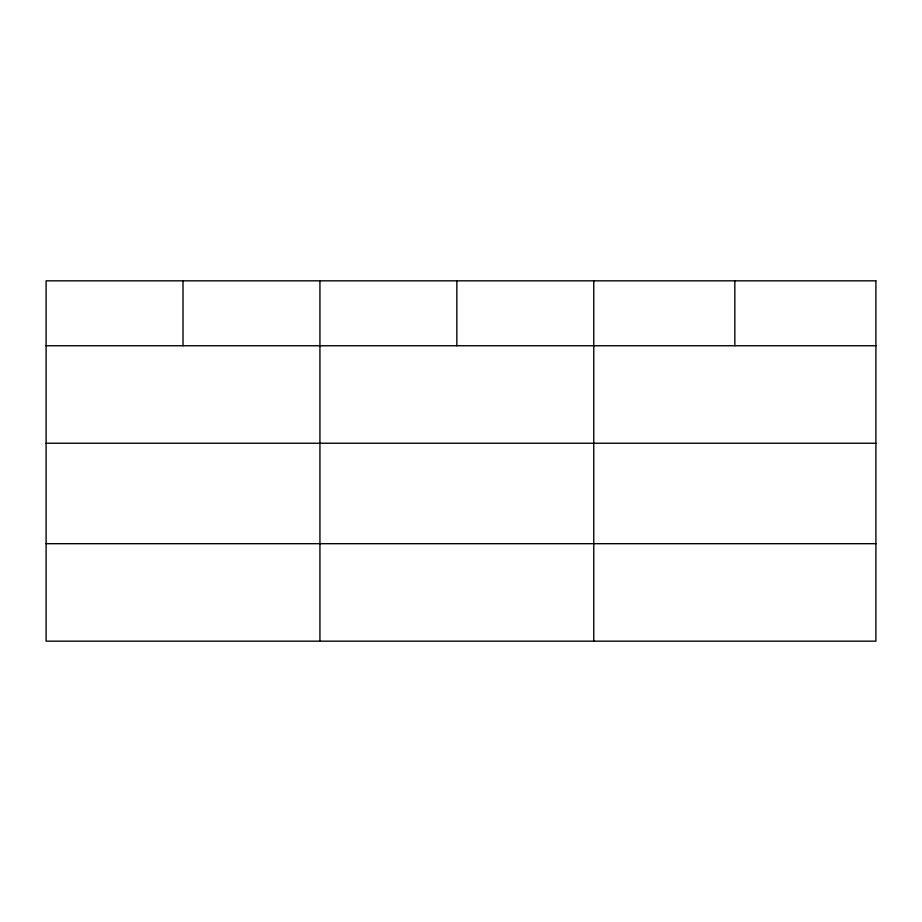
<?xml version="1.0" encoding="UTF-8"?>
<svg xmlns="http://www.w3.org/2000/svg" width="922" height="922" viewBox="0 0 922 922"><rect width="100%" height="100%" fill="white"/><g stroke="black" fill="none" stroke-linecap="round" stroke-linejoin="round"><path stroke-width="1.38" d="M46.1 345.75L875.9 345.75M46.1 443.24L875.9 443.24M46.1 543.68L875.9 543.68M734.834 280.83L734.834 345.75M593.768 280.83L593.768 641.17M456.851 280.83L456.851 345.75M319.934 280.83L319.934 641.17M183.017 280.83L183.017 345.75M875.9 280.83L46.1 280.83L46.1 641.17L875.9 641.17L875.9 280.83"/></g></svg>
